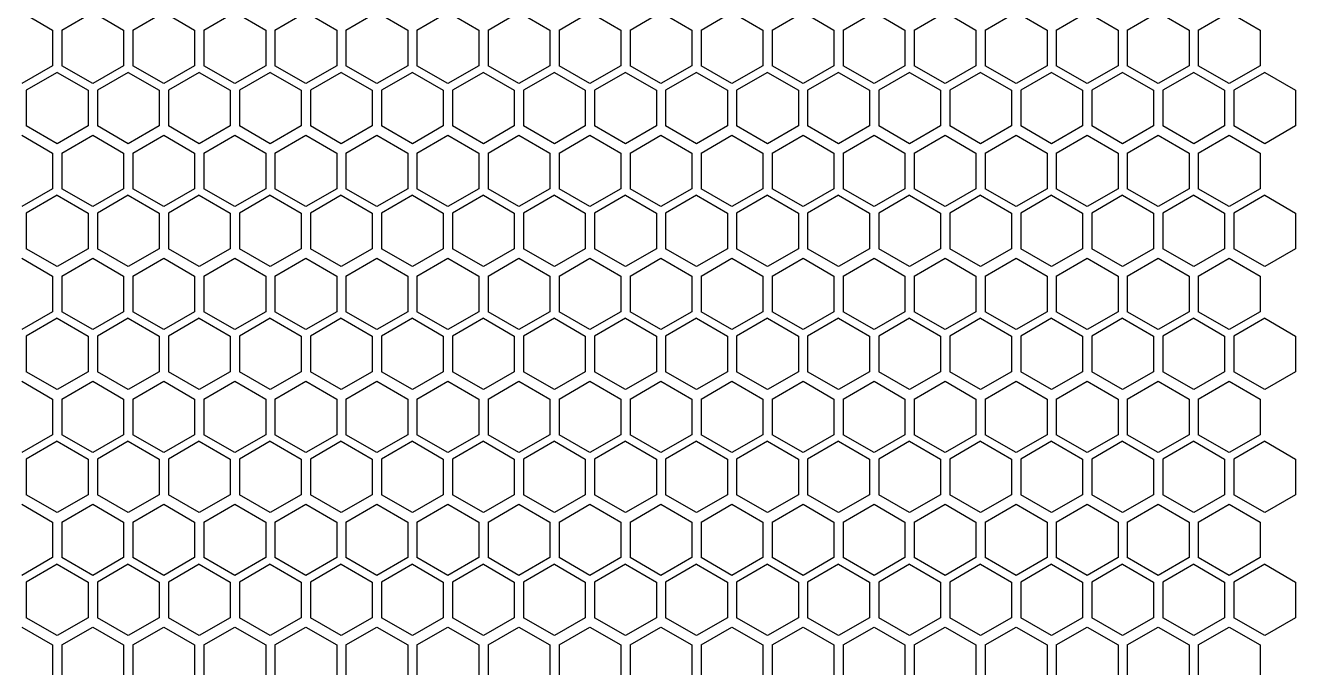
# Model space of a CAD drawing. Header units: millimetres. Extents: x 55614 to 110757, y -66981 to -47484.
# Drawn here: x 78934.7 to 79099.2, y -54762.1 to -54678.9 of the extents above; entities that cross this region are included whole.
import ezdxf

# ---------------------------------------------------------------- set-up
doc = ezdxf.new("R2010")
doc.units = ezdxf.units.MM
doc.layers.add('4215-0412-2-1_0', color=7, linetype='Continuous')
doc.layers.add('THICK', color=7, linetype='Continuous', lineweight=0)

# ---------------------------------------------------------------- blocks, each defined once
blk = doc.blocks.new('RU67I6756')
at = {"layer": '4215-0412-2-1_0', "color": 0, "linetype": 'Continuous'}
for p, q in [((25635.06, 16459.69), (25639.06, 16457.38)), ((25640.26, 16457.38), (25644.26, 16459.69)), ((25644.26, 16459.69), (25648.26, 16457.38)), ((25649.46, 16457.38), (25653.46, 16459.69)), ((25653.46, 16459.69), (25657.46, 16457.38)), ((25658.66, 16457.38), (25662.66, 16459.69)), ((25662.66, 16459.69), (25666.66, 16457.38)), ((25667.86, 16457.38), (25671.86, 16459.69)), ((25671.86, 16459.69), (25675.86, 16457.38)), ((25677.06, 16457.38), (25681.06, 16459.69)), ((25681.06, 16459.69), (25685.06, 16457.38)), ((25686.26, 16457.38), (25690.26, 16459.69)), ((25690.26, 16459.69), (25694.26, 16457.38)), ((25695.46, 16457.38), (25699.46, 16459.69)), ((25699.46, 16459.69), (25703.46, 16457.38)), ((25704.66, 16457.38), (25708.66, 16459.69)), ((25708.66, 16459.69), (25712.66, 16457.38)), ((25713.86, 16457.38), (25717.86, 16459.69)), ((25717.86, 16459.69), (25721.86, 16457.38)), ((25723.06, 16457.38), (25727.06, 16459.69)), ((25727.06, 16459.69), (25731.06, 16457.38)), ((25732.26, 16457.38), (25736.26, 16459.69)), ((25736.26, 16459.69), (25740.26, 16457.38)), ((25741.46, 16457.38), (25745.46, 16459.69)), ((25745.46, 16459.69), (25749.46, 16457.38)), ((25750.66, 16457.38), (25754.66, 16459.69)), ((25754.66, 16459.69), (25758.66, 16457.38)), ((25759.86, 16457.38), (25763.86, 16459.69)), ((25763.86, 16459.69), (25767.86, 16457.38)), ((25769.06, 16457.38), (25773.06, 16459.69)), ((25773.06, 16459.69), (25777.06, 16457.38)), ((25778.26, 16457.38), (25782.26, 16459.69)), ((25782.26, 16459.69), (25786.26, 16457.38)), ((25787.46, 16457.38), (25791.46, 16459.69)), ((25791.46, 16459.69), (25795.46, 16457.38)), ((25639.06, 16457.38), (25639.06, 16452.76)), ((25640.26, 16457.38), (25640.26, 16452.76)), ((25648.26, 16457.38), (25648.26, 16452.76)), ((25649.46, 16457.38), (25649.46, 16452.76)), ((25657.46, 16457.38), (25657.46, 16452.76)), ((25658.66, 16457.38), (25658.66, 16452.76)), ((25666.66, 16457.38), (25666.66, 16452.76)), ((25667.86, 16457.38), (25667.86, 16452.76)), ((25675.86, 16457.38), (25675.86, 16452.76)), ((25677.06, 16457.38), (25677.06, 16452.76)), ((25685.06, 16457.38), (25685.06, 16452.76)), ((25686.26, 16457.38), (25686.26, 16452.76)), ((25694.26, 16457.38), (25694.26, 16452.76)), ((25695.46, 16457.38), (25695.46, 16452.76)), ((25703.46, 16457.38), (25703.46, 16452.76)), ((25704.66, 16457.38), (25704.66, 16452.76)), ((25712.66, 16457.38), (25712.66, 16452.76)), ((25713.86, 16457.38), (25713.86, 16452.76)), ((25721.86, 16457.38), (25721.86, 16452.76)), ((25723.06, 16457.38), (25723.06, 16452.76)), ((25731.06, 16457.38), (25731.06, 16452.76)), ((25732.26, 16457.38), (25732.26, 16452.76)), ((25740.26, 16457.38), (25740.26, 16452.76)), ((25741.46, 16457.38), (25741.46, 16452.76)), ((25749.46, 16457.38), (25749.46, 16452.76)), ((25750.66, 16457.38), (25750.66, 16452.76)), ((25758.66, 16457.38), (25758.66, 16452.76)), ((25759.86, 16457.38), (25759.86, 16452.76)), ((25767.86, 16457.38), (25767.86, 16452.76)), ((25769.06, 16457.38), (25769.06, 16452.76)), ((25777.06, 16457.38), (25777.06, 16452.76)), ((25778.26, 16457.38), (25778.26, 16452.76)), ((25786.26, 16457.38), (25786.26, 16452.76)), ((25787.46, 16457.38), (25787.46, 16452.76)), ((25795.46, 16457.38), (25795.46, 16452.76)), ((25639.06, 16452.76), (25635.06, 16450.45)), ((25639.66, 16451.91), (25635.66, 16449.6)), ((25639.66, 16451.91), (25643.66, 16449.6)), ((25644.26, 16450.45), (25640.26, 16452.76)), ((25648.26, 16452.76), (25644.26, 16450.45)), ((25648.86, 16451.91), (25644.86, 16449.6)), ((25648.86, 16451.91), (25652.86, 16449.6)), ((25653.46, 16450.45), (25649.46, 16452.76)), ((25657.46, 16452.76), (25653.46, 16450.45)), ((25658.06, 16451.91), (25654.06, 16449.6)), ((25658.06, 16451.91), (25662.06, 16449.6)), ((25662.66, 16450.45), (25658.66, 16452.76)), ((25666.66, 16452.76), (25662.66, 16450.45)), ((25667.26, 16451.91), (25663.26, 16449.6)), ((25667.26, 16451.91), (25671.26, 16449.6)), ((25671.86, 16450.45), (25667.86, 16452.76)), ((25675.86, 16452.76), (25671.86, 16450.45)), ((25676.46, 16451.91), (25672.46, 16449.6)), ((25676.46, 16451.91), (25680.46, 16449.6)), ((25681.06, 16450.45), (25677.06, 16452.76)), ((25685.06, 16452.76), (25681.06, 16450.45)), ((25685.66, 16451.91), (25681.66, 16449.6)), ((25685.66, 16451.91), (25689.66, 16449.6)), ((25690.26, 16450.45), (25686.26, 16452.76)), ((25694.26, 16452.76), (25690.26, 16450.45)), ((25694.86, 16451.91), (25690.86, 16449.6)), ((25694.86, 16451.91), (25698.86, 16449.6)), ((25699.46, 16450.45), (25695.46, 16452.76)), ((25703.46, 16452.76), (25699.46, 16450.45)), ((25704.06, 16451.91), (25700.06, 16449.6)), ((25704.06, 16451.91), (25708.06, 16449.6)), ((25708.66, 16450.45), (25704.66, 16452.76)), ((25712.66, 16452.76), (25708.66, 16450.45)), ((25713.26, 16451.91), (25709.26, 16449.6)), ((25713.26, 16451.91), (25717.26, 16449.6)), ((25717.86, 16450.45), (25713.86, 16452.76)), ((25721.86, 16452.76), (25717.86, 16450.45)), ((25722.46, 16451.91), (25718.46, 16449.6)), ((25722.46, 16451.91), (25726.46, 16449.6)), ((25727.06, 16450.45), (25723.06, 16452.76)), ((25731.06, 16452.76), (25727.06, 16450.45)), ((25731.66, 16451.91), (25727.66, 16449.6)), ((25731.66, 16451.91), (25735.66, 16449.6)), ((25736.26, 16450.45), (25732.26, 16452.76)), ((25740.26, 16452.76), (25736.26, 16450.45)), ((25740.86, 16451.91), (25736.86, 16449.6)), ((25740.86, 16451.91), (25744.86, 16449.6)), ((25745.46, 16450.45), (25741.46, 16452.76)), ((25749.46, 16452.76), (25745.46, 16450.45)), ((25750.06, 16451.91), (25746.06, 16449.6)), ((25750.06, 16451.91), (25754.06, 16449.6)), ((25754.66, 16450.45), (25750.66, 16452.76)), ((25758.66, 16452.76), (25754.66, 16450.45)), ((25759.26, 16451.91), (25755.26, 16449.6)), ((25759.26, 16451.91), (25763.26, 16449.6)), ((25763.86, 16450.45), (25759.86, 16452.76)), ((25767.86, 16452.76), (25763.86, 16450.45)), ((25768.46, 16451.91), (25764.46, 16449.6)), ((25768.46, 16451.91), (25772.46, 16449.6)), ((25773.06, 16450.45), (25769.06, 16452.76)), ((25777.06, 16452.76), (25773.06, 16450.45)), ((25777.66, 16451.91), (25773.66, 16449.6)), ((25777.66, 16451.91), (25781.66, 16449.6)), ((25782.26, 16450.45), (25778.26, 16452.76)), ((25786.26, 16452.76), (25782.26, 16450.45)), ((25786.86, 16451.91), (25782.86, 16449.6)), ((25786.86, 16451.91), (25790.86, 16449.6)), ((25791.46, 16450.45), (25787.46, 16452.76)), ((25795.46, 16452.76), (25791.46, 16450.45)), ((25796.06, 16451.91), (25792.06, 16449.6)), ((25796.06, 16451.91), (25800.06, 16449.6)), ((25635.66, 16449.6), (25635.66, 16444.98)), ((25643.66, 16449.6), (25643.66, 16444.98)), ((25644.86, 16449.6), (25644.86, 16444.98)), ((25652.86, 16449.6), (25652.86, 16444.98)), ((25654.06, 16449.6), (25654.06, 16444.98)), ((25662.06, 16449.6), (25662.06, 16444.98)), ((25663.26, 16449.6), (25663.26, 16444.98)), ((25671.26, 16449.6), (25671.26, 16444.98)), ((25672.46, 16449.6), (25672.46, 16444.98)), ((25680.46, 16449.6), (25680.46, 16444.98)), ((25681.66, 16449.6), (25681.66, 16444.98)), ((25689.66, 16449.6), (25689.66, 16444.98)), ((25690.86, 16449.6), (25690.86, 16444.98)), ((25698.86, 16449.6), (25698.86, 16444.98)), ((25700.06, 16449.6), (25700.06, 16444.98)), ((25708.06, 16449.6), (25708.06, 16444.98)), ((25709.26, 16449.6), (25709.26, 16444.98)), ((25717.26, 16449.6), (25717.26, 16444.98)), ((25718.46, 16449.6), (25718.46, 16444.98)), ((25726.46, 16449.6), (25726.46, 16444.98)), ((25727.66, 16449.6), (25727.66, 16444.98)), ((25735.66, 16449.6), (25735.66, 16444.98)), ((25736.86, 16449.6), (25736.86, 16444.98)), ((25744.86, 16449.6), (25744.86, 16444.98)), ((25746.06, 16449.6), (25746.06, 16444.98)), ((25754.06, 16449.6), (25754.06, 16444.98)), ((25755.26, 16449.6), (25755.26, 16444.98)), ((25763.26, 16449.6), (25763.26, 16444.98)), ((25764.46, 16449.6), (25764.46, 16444.98)), ((25772.46, 16449.6), (25772.46, 16444.98)), ((25773.66, 16449.6), (25773.66, 16444.98)), ((25781.66, 16449.6), (25781.66, 16444.98)), ((25782.86, 16449.6), (25782.86, 16444.98)), ((25790.86, 16449.6), (25790.86, 16444.98)), ((25792.06, 16449.6), (25792.06, 16444.98)), ((25800.06, 16449.6), (25800.06, 16444.98)), ((25635.06, 16443.76), (25639.06, 16441.45)), ((25639.66, 16442.67), (25635.66, 16444.98)), ((25643.66, 16444.98), (25639.66, 16442.67)), ((25640.26, 16441.45), (25644.26, 16443.76)), ((25644.26, 16443.76), (25648.26, 16441.45)), ((25648.86, 16442.67), (25644.86, 16444.98)), ((25652.86, 16444.98), (25648.86, 16442.67)), ((25649.46, 16441.45), (25653.46, 16443.76)), ((25653.46, 16443.76), (25657.46, 16441.45)), ((25658.06, 16442.67), (25654.06, 16444.98)), ((25662.06, 16444.98), (25658.06, 16442.67)), ((25658.66, 16441.45), (25662.66, 16443.76)), ((25662.66, 16443.76), (25666.66, 16441.45)), ((25667.26, 16442.67), (25663.26, 16444.98)), ((25671.26, 16444.98), (25667.26, 16442.67)), ((25667.86, 16441.45), (25671.86, 16443.76)), ((25671.86, 16443.76), (25675.86, 16441.45)), ((25676.46, 16442.67), (25672.46, 16444.98)), ((25680.46, 16444.98), (25676.46, 16442.67)), ((25677.06, 16441.45), (25681.06, 16443.76)), ((25681.06, 16443.76), (25685.06, 16441.45)), ((25685.66, 16442.67), (25681.66, 16444.98)), ((25689.66, 16444.98), (25685.66, 16442.67)), ((25686.26, 16441.45), (25690.26, 16443.76)), ((25690.26, 16443.76), (25694.26, 16441.45)), ((25694.86, 16442.67), (25690.86, 16444.98)), ((25698.86, 16444.98), (25694.86, 16442.67)), ((25695.46, 16441.45), (25699.46, 16443.76)), ((25699.46, 16443.76), (25703.46, 16441.45)), ((25704.06, 16442.67), (25700.06, 16444.98)), ((25708.06, 16444.98), (25704.06, 16442.67)), ((25704.66, 16441.45), (25708.66, 16443.76)), ((25708.66, 16443.76), (25712.66, 16441.45)), ((25713.26, 16442.67), (25709.26, 16444.98)), ((25717.26, 16444.98), (25713.26, 16442.67)), ((25713.86, 16441.45), (25717.86, 16443.76)), ((25717.86, 16443.76), (25721.86, 16441.45)), ((25722.46, 16442.67), (25718.46, 16444.98)), ((25726.46, 16444.98), (25722.46, 16442.67)), ((25723.06, 16441.45), (25727.06, 16443.76)), ((25727.06, 16443.76), (25731.06, 16441.45)), ((25731.66, 16442.67), (25727.66, 16444.98)), ((25735.66, 16444.98), (25731.66, 16442.67)), ((25732.26, 16441.45), (25736.26, 16443.76)), ((25736.26, 16443.76), (25740.26, 16441.45)), ((25740.86, 16442.67), (25736.86, 16444.98)), ((25744.86, 16444.98), (25740.86, 16442.67)), ((25741.46, 16441.45), (25745.46, 16443.76)), ((25745.46, 16443.76), (25749.46, 16441.45)), ((25750.06, 16442.67), (25746.06, 16444.98)), ((25754.06, 16444.98), (25750.06, 16442.67)), ((25750.66, 16441.45), (25754.66, 16443.76)), ((25754.66, 16443.76), (25758.66, 16441.45)), ((25759.26, 16442.67), (25755.26, 16444.98)), ((25763.26, 16444.98), (25759.26, 16442.67)), ((25759.86, 16441.45), (25763.86, 16443.76)), ((25763.86, 16443.76), (25767.86, 16441.45)), ((25768.46, 16442.67), (25764.46, 16444.98)), ((25772.46, 16444.98), (25768.46, 16442.67)), ((25769.06, 16441.45), (25773.06, 16443.76)), ((25773.06, 16443.76), (25777.06, 16441.45)), ((25777.66, 16442.67), (25773.66, 16444.98)), ((25781.66, 16444.98), (25777.66, 16442.67)), ((25778.26, 16441.45), (25782.26, 16443.76)), ((25782.26, 16443.76), (25786.26, 16441.45)), ((25786.86, 16442.67), (25782.86, 16444.98)), ((25790.86, 16444.98), (25786.86, 16442.67)), ((25787.46, 16441.45), (25791.46, 16443.76)), ((25791.46, 16443.76), (25795.46, 16441.45)), ((25796.06, 16442.67), (25792.06, 16444.98)), ((25800.06, 16444.98), (25796.06, 16442.67)), ((25639.06, 16441.45), (25639.06, 16436.83)), ((25640.26, 16441.45), (25640.26, 16436.83)), ((25648.26, 16441.45), (25648.26, 16436.83)), ((25649.46, 16441.45), (25649.46, 16436.83)), ((25657.46, 16441.45), (25657.46, 16436.83)), ((25658.66, 16441.45), (25658.66, 16436.83)), ((25666.66, 16441.45), (25666.66, 16436.83)), ((25667.86, 16441.45), (25667.86, 16436.83)), ((25675.86, 16441.45), (25675.86, 16436.83)), ((25677.06, 16441.45), (25677.06, 16436.83)), ((25685.06, 16441.45), (25685.06, 16436.83)), ((25686.26, 16441.45), (25686.26, 16436.83)), ((25694.26, 16441.45), (25694.26, 16436.83)), ((25695.46, 16441.45), (25695.46, 16436.83)), ((25703.46, 16441.45), (25703.46, 16436.83)), ((25704.66, 16441.45), (25704.66, 16436.83)), ((25712.66, 16441.45), (25712.66, 16436.83)), ((25713.86, 16441.45), (25713.86, 16436.83)), ((25721.86, 16441.45), (25721.86, 16436.83)), ((25723.06, 16441.45), (25723.06, 16436.83)), ((25731.06, 16441.45), (25731.06, 16436.83)), ((25732.26, 16441.45), (25732.26, 16436.83)), ((25740.26, 16441.45), (25740.26, 16436.83)), ((25741.46, 16441.45), (25741.46, 16436.83)), ((25749.46, 16441.45), (25749.46, 16436.83)), ((25750.66, 16441.45), (25750.66, 16436.83)), ((25758.66, 16441.45), (25758.66, 16436.83)), ((25759.86, 16441.45), (25759.86, 16436.83)), ((25767.86, 16441.45), (25767.86, 16436.83)), ((25769.06, 16441.45), (25769.06, 16436.83)), ((25777.06, 16441.45), (25777.06, 16436.83)), ((25778.26, 16441.45), (25778.26, 16436.83)), ((25786.26, 16441.45), (25786.26, 16436.83)), ((25787.46, 16441.45), (25787.46, 16436.83)), ((25795.46, 16441.45), (25795.46, 16436.83)), ((25639.06, 16436.83), (25635.06, 16434.52)), ((25639.66, 16435.98), (25635.66, 16433.67)), ((25639.66, 16435.98), (25643.66, 16433.67)), ((25644.26, 16434.52), (25640.26, 16436.83)), ((25648.26, 16436.83), (25644.26, 16434.52)), ((25648.86, 16435.98), (25644.86, 16433.67)), ((25648.86, 16435.98), (25652.86, 16433.67)), ((25653.46, 16434.52), (25649.46, 16436.83)), ((25657.46, 16436.83), (25653.46, 16434.52)), ((25658.06, 16435.98), (25654.06, 16433.67)), ((25658.06, 16435.98), (25662.06, 16433.67)), ((25662.66, 16434.52), (25658.66, 16436.83)), ((25666.66, 16436.83), (25662.66, 16434.52)), ((25667.26, 16435.98), (25663.26, 16433.67)), ((25667.26, 16435.98), (25671.26, 16433.67)), ((25671.86, 16434.52), (25667.86, 16436.83)), ((25675.86, 16436.83), (25671.86, 16434.52)), ((25676.46, 16435.98), (25672.46, 16433.67)), ((25676.46, 16435.98), (25680.46, 16433.67)), ((25681.06, 16434.52), (25677.06, 16436.83)), ((25685.06, 16436.83), (25681.06, 16434.52)), ((25685.66, 16435.98), (25681.66, 16433.67)), ((25685.66, 16435.98), (25689.66, 16433.67)), ((25690.26, 16434.52), (25686.26, 16436.83)), ((25694.26, 16436.83), (25690.26, 16434.52)), ((25694.86, 16435.98), (25690.86, 16433.67)), ((25694.86, 16435.98), (25698.86, 16433.67)), ((25699.46, 16434.52), (25695.46, 16436.83)), ((25703.46, 16436.83), (25699.46, 16434.52)), ((25704.06, 16435.98), (25700.06, 16433.67)), ((25704.06, 16435.98), (25708.06, 16433.67)), ((25708.66, 16434.52), (25704.66, 16436.83)), ((25712.66, 16436.83), (25708.66, 16434.52)), ((25713.26, 16435.98), (25709.26, 16433.67)), ((25713.26, 16435.98), (25717.26, 16433.67)), ((25717.86, 16434.52), (25713.86, 16436.83)), ((25721.86, 16436.83), (25717.86, 16434.52)), ((25722.46, 16435.98), (25718.46, 16433.67)), ((25722.46, 16435.98), (25726.46, 16433.67)), ((25727.06, 16434.52), (25723.06, 16436.83)), ((25731.06, 16436.83), (25727.06, 16434.52)), ((25731.66, 16435.98), (25727.66, 16433.67)), ((25731.66, 16435.98), (25735.66, 16433.67)), ((25736.26, 16434.52), (25732.26, 16436.83)), ((25740.26, 16436.83), (25736.26, 16434.52)), ((25740.86, 16435.98), (25736.86, 16433.67)), ((25740.86, 16435.98), (25744.86, 16433.67)), ((25745.46, 16434.52), (25741.46, 16436.83)), ((25749.46, 16436.83), (25745.46, 16434.52)), ((25750.06, 16435.98), (25746.06, 16433.67)), ((25750.06, 16435.98), (25754.06, 16433.67)), ((25754.66, 16434.52), (25750.66, 16436.83)), ((25758.66, 16436.83), (25754.66, 16434.52)), ((25759.26, 16435.98), (25755.26, 16433.67)), ((25759.26, 16435.98), (25763.26, 16433.67)), ((25763.86, 16434.52), (25759.86, 16436.83)), ((25767.86, 16436.83), (25763.86, 16434.52)), ((25768.46, 16435.98), (25764.46, 16433.67)), ((25768.46, 16435.98), (25772.46, 16433.67)), ((25773.06, 16434.52), (25769.06, 16436.83)), ((25777.06, 16436.83), (25773.06, 16434.52)), ((25777.66, 16435.98), (25773.66, 16433.67)), ((25777.66, 16435.98), (25781.66, 16433.67)), ((25782.26, 16434.52), (25778.26, 16436.83)), ((25786.26, 16436.83), (25782.26, 16434.52)), ((25786.86, 16435.98), (25782.86, 16433.67)), ((25786.86, 16435.98), (25790.86, 16433.67)), ((25791.46, 16434.52), (25787.46, 16436.83)), ((25795.46, 16436.83), (25791.46, 16434.52)), ((25796.06, 16435.98), (25792.06, 16433.67)), ((25796.06, 16435.98), (25800.06, 16433.67)), ((25635.66, 16433.67), (25635.66, 16429.05)), ((25643.66, 16433.67), (25643.66, 16429.05)), ((25644.86, 16433.67), (25644.86, 16429.05)), ((25652.86, 16433.67), (25652.86, 16429.05)), ((25654.06, 16433.67), (25654.06, 16429.05)), ((25662.06, 16433.67), (25662.06, 16429.05)), ((25663.26, 16433.67), (25663.26, 16429.05)), ((25671.26, 16433.67), (25671.26, 16429.05)), ((25672.46, 16433.67), (25672.46, 16429.05)), ((25680.46, 16433.67), (25680.46, 16429.05)), ((25681.66, 16433.67), (25681.66, 16429.05)), ((25689.66, 16433.67), (25689.66, 16429.05)), ((25690.86, 16433.67), (25690.86, 16429.05)), ((25698.86, 16433.67), (25698.86, 16429.05)), ((25700.06, 16433.67), (25700.06, 16429.05)), ((25708.06, 16433.67), (25708.06, 16429.05)), ((25709.26, 16433.67), (25709.26, 16429.05)), ((25717.26, 16433.67), (25717.26, 16429.05)), ((25718.46, 16433.67), (25718.46, 16429.05)), ((25726.46, 16433.67), (25726.46, 16429.05)), ((25727.66, 16433.67), (25727.66, 16429.05)), ((25735.66, 16433.67), (25735.66, 16429.05)), ((25736.86, 16433.67), (25736.86, 16429.05)), ((25744.86, 16433.67), (25744.86, 16429.05)), ((25746.06, 16433.67), (25746.06, 16429.05)), ((25754.06, 16433.67), (25754.06, 16429.05)), ((25755.26, 16433.67), (25755.26, 16429.05)), ((25763.26, 16433.67), (25763.26, 16429.05)), ((25764.46, 16433.67), (25764.46, 16429.05)), ((25772.46, 16433.67), (25772.46, 16429.05)), ((25773.66, 16433.67), (25773.66, 16429.05)), ((25781.66, 16433.67), (25781.66, 16429.05)), ((25782.86, 16433.67), (25782.86, 16429.05)), ((25790.86, 16433.67), (25790.86, 16429.05)), ((25792.06, 16433.67), (25792.06, 16429.05)), ((25800.06, 16433.67), (25800.06, 16429.05)), ((25639.66, 16426.74), (25635.66, 16429.05)), ((25643.66, 16429.05), (25639.66, 16426.74)), ((25648.86, 16426.74), (25644.86, 16429.05)), ((25652.86, 16429.05), (25648.86, 16426.74)), ((25658.06, 16426.74), (25654.06, 16429.05)), ((25662.06, 16429.05), (25658.06, 16426.74)), ((25667.26, 16426.74), (25663.26, 16429.05)), ((25671.26, 16429.05), (25667.26, 16426.74)), ((25676.46, 16426.74), (25672.46, 16429.05)), ((25680.46, 16429.05), (25676.46, 16426.74)), ((25685.66, 16426.74), (25681.66, 16429.05)), ((25689.66, 16429.05), (25685.66, 16426.74)), ((25694.86, 16426.74), (25690.86, 16429.05)), ((25698.86, 16429.05), (25694.86, 16426.74)), ((25704.06, 16426.74), (25700.06, 16429.05)), ((25708.06, 16429.05), (25704.06, 16426.74)), ((25713.26, 16426.74), (25709.26, 16429.05)), ((25717.26, 16429.05), (25713.26, 16426.74)), ((25722.46, 16426.74), (25718.46, 16429.05)), ((25726.46, 16429.05), (25722.46, 16426.74)), ((25731.66, 16426.74), (25727.66, 16429.05)), ((25735.66, 16429.05), (25731.66, 16426.74)), ((25740.86, 16426.74), (25736.86, 16429.05)), ((25744.86, 16429.05), (25740.86, 16426.74)), ((25750.06, 16426.74), (25746.06, 16429.05)), ((25754.06, 16429.05), (25750.06, 16426.74)), ((25759.26, 16426.74), (25755.26, 16429.05)), ((25763.26, 16429.05), (25759.26, 16426.74)), ((25768.46, 16426.74), (25764.46, 16429.05)), ((25772.46, 16429.05), (25768.46, 16426.74)), ((25777.66, 16426.74), (25773.66, 16429.05)), ((25781.66, 16429.05), (25777.66, 16426.74)), ((25786.86, 16426.74), (25782.86, 16429.05)), ((25790.86, 16429.05), (25786.86, 16426.74)), ((25796.06, 16426.74), (25792.06, 16429.05)), ((25800.06, 16429.05), (25796.06, 16426.74)), ((25635.06, 16427.83), (25639.06, 16425.52)), ((25640.26, 16425.52), (25644.26, 16427.83)), ((25644.26, 16427.83), (25648.26, 16425.52)), ((25649.46, 16425.52), (25653.46, 16427.83)), ((25653.46, 16427.83), (25657.46, 16425.52)), ((25658.66, 16425.52), (25662.66, 16427.83)), ((25662.66, 16427.83), (25666.66, 16425.52)), ((25667.86, 16425.52), (25671.86, 16427.83)), ((25671.86, 16427.83), (25675.86, 16425.52)), ((25677.06, 16425.52), (25681.06, 16427.83)), ((25681.06, 16427.83), (25685.06, 16425.52)), ((25686.26, 16425.52), (25690.26, 16427.83)), ((25690.26, 16427.83), (25694.26, 16425.52)), ((25695.46, 16425.52), (25699.46, 16427.83)), ((25699.46, 16427.83), (25703.46, 16425.52)), ((25704.66, 16425.52), (25708.66, 16427.83)), ((25708.66, 16427.83), (25712.66, 16425.52)), ((25713.86, 16425.52), (25717.86, 16427.83)), ((25717.86, 16427.83), (25721.86, 16425.52)), ((25723.06, 16425.52), (25727.06, 16427.83)), ((25727.06, 16427.83), (25731.06, 16425.52)), ((25732.26, 16425.52), (25736.26, 16427.83)), ((25736.26, 16427.83), (25740.26, 16425.52)), ((25741.46, 16425.52), (25745.46, 16427.83)), ((25745.46, 16427.83), (25749.46, 16425.52)), ((25750.66, 16425.52), (25754.66, 16427.83)), ((25754.66, 16427.83), (25758.66, 16425.52)), ((25759.86, 16425.52), (25763.86, 16427.83)), ((25763.86, 16427.83), (25767.86, 16425.52)), ((25769.06, 16425.52), (25773.06, 16427.83)), ((25773.06, 16427.83), (25777.06, 16425.52)), ((25778.26, 16425.52), (25782.26, 16427.83)), ((25782.26, 16427.83), (25786.26, 16425.52)), ((25787.46, 16425.52), (25791.46, 16427.83)), ((25791.46, 16427.83), (25795.46, 16425.52)), ((25639.06, 16425.52), (25639.06, 16420.9)), ((25640.26, 16425.52), (25640.26, 16420.9)), ((25648.26, 16425.52), (25648.26, 16420.9)), ((25649.46, 16425.52), (25649.46, 16420.9)), ((25657.46, 16425.52), (25657.46, 16420.9)), ((25658.66, 16425.52), (25658.66, 16420.9)), ((25666.66, 16425.52), (25666.66, 16420.9)), ((25667.86, 16425.52), (25667.86, 16420.9)), ((25675.86, 16425.52), (25675.86, 16420.9)), ((25677.06, 16425.52), (25677.06, 16420.9)), ((25685.06, 16425.52), (25685.06, 16420.9)), ((25686.26, 16425.52), (25686.26, 16420.9)), ((25694.26, 16425.52), (25694.26, 16420.9)), ((25695.46, 16425.52), (25695.46, 16420.9)), ((25703.46, 16425.52), (25703.46, 16420.9)), ((25704.66, 16425.52), (25704.66, 16420.9)), ((25712.66, 16425.52), (25712.66, 16420.9)), ((25713.86, 16425.52), (25713.86, 16420.9)), ((25721.86, 16425.52), (25721.86, 16420.9)), ((25723.06, 16425.52), (25723.06, 16420.9)), ((25731.06, 16425.52), (25731.06, 16420.9)), ((25732.26, 16425.52), (25732.26, 16420.9)), ((25740.26, 16425.52), (25740.26, 16420.9)), ((25741.46, 16425.52), (25741.46, 16420.9)), ((25749.46, 16425.52), (25749.46, 16420.9)), ((25750.66, 16425.52), (25750.66, 16420.9)), ((25758.66, 16425.52), (25758.66, 16420.9)), ((25759.86, 16425.52), (25759.86, 16420.9)), ((25767.86, 16425.52), (25767.86, 16420.9)), ((25769.06, 16425.52), (25769.06, 16420.9)), ((25777.06, 16425.52), (25777.06, 16420.9)), ((25778.26, 16425.52), (25778.26, 16420.9)), ((25786.26, 16425.52), (25786.26, 16420.9)), ((25787.46, 16425.52), (25787.46, 16420.9)), ((25795.46, 16425.52), (25795.46, 16420.9)), ((25639.06, 16420.9), (25635.06, 16418.59)), ((25644.26, 16418.59), (25640.26, 16420.9)), ((25648.26, 16420.9), (25644.26, 16418.59)), ((25653.46, 16418.59), (25649.46, 16420.9)), ((25657.46, 16420.9), (25653.46, 16418.59)), ((25662.66, 16418.59), (25658.66, 16420.9)), ((25666.66, 16420.9), (25662.66, 16418.59)), ((25671.86, 16418.59), (25667.86, 16420.9)), ((25675.86, 16420.9), (25671.86, 16418.59)), ((25681.06, 16418.59), (25677.06, 16420.9)), ((25685.06, 16420.9), (25681.06, 16418.59)), ((25690.26, 16418.59), (25686.26, 16420.9)), ((25694.26, 16420.9), (25690.26, 16418.59)), ((25699.46, 16418.59), (25695.46, 16420.9)), ((25703.46, 16420.9), (25699.46, 16418.59)), ((25708.66, 16418.59), (25704.66, 16420.9)), ((25712.66, 16420.9), (25708.66, 16418.59)), ((25717.86, 16418.59), (25713.86, 16420.9)), ((25721.86, 16420.9), (25717.86, 16418.59)), ((25727.06, 16418.59), (25723.06, 16420.9)), ((25731.06, 16420.9), (25727.06, 16418.59)), ((25736.26, 16418.59), (25732.26, 16420.9)), ((25740.26, 16420.9), (25736.26, 16418.59)), ((25745.46, 16418.59), (25741.46, 16420.9)), ((25749.46, 16420.9), (25745.46, 16418.59)), ((25754.66, 16418.59), (25750.66, 16420.9)), ((25758.66, 16420.9), (25754.66, 16418.59)), ((25763.86, 16418.59), (25759.86, 16420.9)), ((25767.86, 16420.9), (25763.86, 16418.59)), ((25773.06, 16418.59), (25769.06, 16420.9)), ((25777.06, 16420.9), (25773.06, 16418.59)), ((25782.26, 16418.59), (25778.26, 16420.9)), ((25786.26, 16420.9), (25782.26, 16418.59)), ((25791.46, 16418.59), (25787.46, 16420.9)), ((25795.46, 16420.9), (25791.46, 16418.59)), ((25639.66, 16420.05), (25635.66, 16417.74)), ((25639.66, 16420.05), (25643.66, 16417.74)), ((25648.86, 16420.05), (25644.86, 16417.74)), ((25648.86, 16420.05), (25652.86, 16417.74)), ((25658.06, 16420.05), (25654.06, 16417.74)), ((25658.06, 16420.05), (25662.06, 16417.74)), ((25667.26, 16420.05), (25663.26, 16417.74)), ((25667.26, 16420.05), (25671.26, 16417.74)), ((25676.46, 16420.05), (25672.46, 16417.74)), ((25676.46, 16420.05), (25680.46, 16417.74)), ((25685.66, 16420.05), (25681.66, 16417.74)), ((25685.66, 16420.05), (25689.66, 16417.74)), ((25694.86, 16420.05), (25690.86, 16417.74)), ((25694.86, 16420.05), (25698.86, 16417.74)), ((25704.06, 16420.05), (25700.06, 16417.74)), ((25704.06, 16420.05), (25708.06, 16417.74)), ((25713.26, 16420.05), (25709.26, 16417.74)), ((25713.26, 16420.05), (25717.26, 16417.74)), ((25722.46, 16420.05), (25718.46, 16417.74)), ((25722.46, 16420.05), (25726.46, 16417.74)), ((25731.66, 16420.05), (25727.66, 16417.74)), ((25731.66, 16420.05), (25735.66, 16417.74)), ((25740.86, 16420.05), (25736.86, 16417.74)), ((25740.86, 16420.05), (25744.86, 16417.74)), ((25750.06, 16420.05), (25746.06, 16417.74)), ((25750.06, 16420.05), (25754.06, 16417.74)), ((25759.26, 16420.05), (25755.26, 16417.74)), ((25759.26, 16420.05), (25763.26, 16417.74)), ((25768.46, 16420.05), (25764.46, 16417.74)), ((25768.46, 16420.05), (25772.46, 16417.74)), ((25777.66, 16420.05), (25773.66, 16417.74)), ((25777.66, 16420.05), (25781.66, 16417.74)), ((25786.86, 16420.05), (25782.86, 16417.74)), ((25786.86, 16420.05), (25790.86, 16417.74)), ((25796.06, 16420.05), (25792.06, 16417.74)), ((25796.06, 16420.05), (25800.06, 16417.74)), ((25635.66, 16417.74), (25635.66, 16413.12)), ((25643.66, 16417.74), (25643.66, 16413.12)), ((25644.86, 16417.74), (25644.86, 16413.12)), ((25652.86, 16417.74), (25652.86, 16413.12)), ((25654.06, 16417.74), (25654.06, 16413.12)), ((25662.06, 16417.74), (25662.06, 16413.12)), ((25663.26, 16417.74), (25663.26, 16413.12)), ((25671.26, 16417.74), (25671.26, 16413.12)), ((25672.46, 16417.74), (25672.46, 16413.12)), ((25680.46, 16417.74), (25680.46, 16413.12)), ((25681.66, 16417.74), (25681.66, 16413.12)), ((25689.66, 16417.74), (25689.66, 16413.12)), ((25690.86, 16417.74), (25690.86, 16413.12)), ((25698.86, 16417.74), (25698.86, 16413.12)), ((25700.06, 16417.74), (25700.06, 16413.12)), ((25708.06, 16417.74), (25708.06, 16413.12)), ((25709.26, 16417.74), (25709.26, 16413.12)), ((25717.26, 16417.74), (25717.26, 16413.12)), ((25718.46, 16417.74), (25718.46, 16413.12)), ((25726.46, 16417.74), (25726.46, 16413.12)), ((25727.66, 16417.74), (25727.66, 16413.12)), ((25735.66, 16417.74), (25735.66, 16413.12)), ((25736.86, 16417.74), (25736.86, 16413.12)), ((25744.86, 16417.74), (25744.86, 16413.12)), ((25746.06, 16417.74), (25746.06, 16413.12)), ((25754.06, 16417.74), (25754.06, 16413.12)), ((25755.26, 16417.74), (25755.26, 16413.12)), ((25763.26, 16417.74), (25763.26, 16413.12)), ((25764.46, 16417.74), (25764.46, 16413.12)), ((25772.46, 16417.74), (25772.46, 16413.12)), ((25773.66, 16417.74), (25773.66, 16413.12)), ((25781.66, 16417.74), (25781.66, 16413.12)), ((25782.86, 16417.74), (25782.86, 16413.12)), ((25790.86, 16417.74), (25790.86, 16413.12)), ((25792.06, 16417.74), (25792.06, 16413.12)), ((25800.06, 16417.74), (25800.06, 16413.12)), ((25639.66, 16410.81), (25635.66, 16413.12)), ((25643.66, 16413.12), (25639.66, 16410.81)), ((25648.86, 16410.81), (25644.86, 16413.12)), ((25652.86, 16413.12), (25648.86, 16410.81)), ((25658.06, 16410.81), (25654.06, 16413.12)), ((25662.06, 16413.12), (25658.06, 16410.81)), ((25667.26, 16410.81), (25663.26, 16413.12)), ((25671.26, 16413.12), (25667.26, 16410.81)), ((25676.46, 16410.81), (25672.46, 16413.12)), ((25680.46, 16413.12), (25676.46, 16410.81)), ((25685.66, 16410.81), (25681.66, 16413.12)), ((25689.66, 16413.12), (25685.66, 16410.81)), ((25694.86, 16410.81), (25690.86, 16413.12)), ((25698.86, 16413.12), (25694.86, 16410.81)), ((25704.06, 16410.81), (25700.06, 16413.12)), ((25708.06, 16413.12), (25704.06, 16410.81)), ((25713.26, 16410.81), (25709.26, 16413.12)), ((25717.26, 16413.12), (25713.26, 16410.81)), ((25722.46, 16410.81), (25718.46, 16413.12)), ((25726.46, 16413.12), (25722.46, 16410.81)), ((25731.66, 16410.81), (25727.66, 16413.12)), ((25735.66, 16413.12), (25731.66, 16410.81)), ((25740.86, 16410.81), (25736.86, 16413.12)), ((25744.86, 16413.12), (25740.86, 16410.81)), ((25750.06, 16410.81), (25746.06, 16413.12)), ((25754.06, 16413.12), (25750.06, 16410.81)), ((25759.26, 16410.81), (25755.26, 16413.12)), ((25763.26, 16413.12), (25759.26, 16410.81)), ((25768.46, 16410.81), (25764.46, 16413.12)), ((25772.46, 16413.12), (25768.46, 16410.81)), ((25777.66, 16410.81), (25773.66, 16413.12)), ((25781.66, 16413.12), (25777.66, 16410.81)), ((25786.86, 16410.81), (25782.86, 16413.12)), ((25790.86, 16413.12), (25786.86, 16410.81)), ((25796.06, 16410.81), (25792.06, 16413.12)), ((25800.06, 16413.12), (25796.06, 16410.81)), ((25635.06, 16411.9), (25639.06, 16409.59)), ((25640.26, 16409.59), (25644.26, 16411.9)), ((25644.26, 16411.9), (25648.26, 16409.59)), ((25649.46, 16409.59), (25653.46, 16411.9)), ((25653.46, 16411.9), (25657.46, 16409.59)), ((25658.66, 16409.59), (25662.66, 16411.9)), ((25662.66, 16411.9), (25666.66, 16409.59)), ((25667.86, 16409.59), (25671.86, 16411.9)), ((25671.86, 16411.9), (25675.86, 16409.59)), ((25677.06, 16409.59), (25681.06, 16411.9)), ((25681.06, 16411.9), (25685.06, 16409.59)), ((25686.26, 16409.59), (25690.26, 16411.9)), ((25690.26, 16411.9), (25694.26, 16409.59)), ((25695.46, 16409.59), (25699.46, 16411.9)), ((25699.46, 16411.9), (25703.46, 16409.59)), ((25704.66, 16409.59), (25708.66, 16411.9)), ((25708.66, 16411.9), (25712.66, 16409.59)), ((25713.86, 16409.59), (25717.86, 16411.9)), ((25717.86, 16411.9), (25721.86, 16409.59)), ((25723.06, 16409.59), (25727.06, 16411.9)), ((25727.06, 16411.9), (25731.06, 16409.59)), ((25732.26, 16409.59), (25736.26, 16411.9)), ((25736.26, 16411.9), (25740.26, 16409.59)), ((25741.46, 16409.59), (25745.46, 16411.9)), ((25745.46, 16411.9), (25749.46, 16409.59)), ((25750.66, 16409.59), (25754.66, 16411.9)), ((25754.66, 16411.9), (25758.66, 16409.59)), ((25759.86, 16409.59), (25763.86, 16411.9)), ((25763.86, 16411.9), (25767.86, 16409.59)), ((25769.06, 16409.59), (25773.06, 16411.9)), ((25773.06, 16411.9), (25777.06, 16409.59)), ((25778.26, 16409.59), (25782.26, 16411.9)), ((25782.26, 16411.9), (25786.26, 16409.59)), ((25787.46, 16409.59), (25791.46, 16411.9)), ((25791.46, 16411.9), (25795.46, 16409.59)), ((25639.06, 16409.59), (25639.06, 16404.97)), ((25640.26, 16409.59), (25640.26, 16404.97)), ((25648.26, 16409.59), (25648.26, 16404.97)), ((25649.46, 16409.59), (25649.46, 16404.97)), ((25657.46, 16409.59), (25657.46, 16404.97)), ((25658.66, 16409.59), (25658.66, 16404.97)), ((25666.66, 16409.59), (25666.66, 16404.97)), ((25667.86, 16409.59), (25667.86, 16404.97)), ((25675.86, 16409.59), (25675.86, 16404.97)), ((25677.06, 16409.59), (25677.06, 16404.97)), ((25685.06, 16409.59), (25685.06, 16404.97)), ((25686.26, 16409.59), (25686.26, 16404.97)), ((25694.26, 16409.59), (25694.26, 16404.97)), ((25695.46, 16409.59), (25695.46, 16404.97)), ((25703.46, 16409.59), (25703.46, 16404.97)), ((25704.66, 16409.59), (25704.66, 16404.97)), ((25712.66, 16409.59), (25712.66, 16404.97)), ((25713.86, 16409.59), (25713.86, 16404.97)), ((25721.86, 16409.59), (25721.86, 16404.97)), ((25723.06, 16409.59), (25723.06, 16404.97)), ((25731.06, 16409.59), (25731.06, 16404.97)), ((25732.26, 16409.59), (25732.26, 16404.97)), ((25740.26, 16409.59), (25740.26, 16404.97)), ((25741.46, 16409.59), (25741.46, 16404.97)), ((25749.46, 16409.59), (25749.46, 16404.97)), ((25750.66, 16409.59), (25750.66, 16404.97)), ((25758.66, 16409.59), (25758.66, 16404.97)), ((25759.86, 16409.59), (25759.86, 16404.97)), ((25767.86, 16409.59), (25767.86, 16404.97)), ((25769.06, 16409.59), (25769.06, 16404.97)), ((25777.06, 16409.59), (25777.06, 16404.97)), ((25778.26, 16409.59), (25778.26, 16404.97)), ((25786.26, 16409.59), (25786.26, 16404.97)), ((25787.46, 16409.59), (25787.46, 16404.97)), ((25795.46, 16409.59), (25795.46, 16404.97)), ((25639.06, 16404.97), (25635.06, 16402.66)), ((25639.66, 16404.12), (25635.66, 16401.81)), ((25639.66, 16404.12), (25643.66, 16401.81)), ((25644.26, 16402.66), (25640.26, 16404.97)), ((25648.26, 16404.97), (25644.26, 16402.66)), ((25648.86, 16404.12), (25644.86, 16401.81)), ((25648.86, 16404.12), (25652.86, 16401.81)), ((25653.46, 16402.66), (25649.46, 16404.97)), ((25657.46, 16404.97), (25653.46, 16402.66)), ((25658.06, 16404.12), (25654.06, 16401.81)), ((25658.06, 16404.12), (25662.06, 16401.81)), ((25662.66, 16402.66), (25658.66, 16404.97)), ((25666.66, 16404.97), (25662.66, 16402.66)), ((25667.26, 16404.12), (25663.26, 16401.81)), ((25667.26, 16404.12), (25671.26, 16401.81)), ((25671.86, 16402.66), (25667.86, 16404.97)), ((25675.86, 16404.97), (25671.86, 16402.66)), ((25676.46, 16404.12), (25672.46, 16401.81)), ((25676.46, 16404.12), (25680.46, 16401.81)), ((25681.06, 16402.66), (25677.06, 16404.97)), ((25685.06, 16404.97), (25681.06, 16402.66)), ((25685.66, 16404.12), (25681.66, 16401.81)), ((25685.66, 16404.12), (25689.66, 16401.81)), ((25690.26, 16402.66), (25686.26, 16404.97)), ((25694.26, 16404.97), (25690.26, 16402.66)), ((25694.86, 16404.12), (25690.86, 16401.81)), ((25694.86, 16404.12), (25698.86, 16401.81)), ((25699.46, 16402.66), (25695.46, 16404.97)), ((25703.46, 16404.97), (25699.46, 16402.66)), ((25704.06, 16404.12), (25700.06, 16401.81)), ((25704.06, 16404.12), (25708.06, 16401.81)), ((25708.66, 16402.66), (25704.66, 16404.97)), ((25712.66, 16404.97), (25708.66, 16402.66)), ((25713.26, 16404.12), (25709.26, 16401.81)), ((25713.26, 16404.12), (25717.26, 16401.81)), ((25717.86, 16402.66), (25713.86, 16404.97)), ((25721.86, 16404.97), (25717.86, 16402.66)), ((25722.46, 16404.12), (25718.46, 16401.81)), ((25722.46, 16404.12), (25726.46, 16401.81)), ((25727.06, 16402.66), (25723.06, 16404.97)), ((25731.06, 16404.97), (25727.06, 16402.66)), ((25731.66, 16404.12), (25727.66, 16401.81)), ((25731.66, 16404.12), (25735.66, 16401.81)), ((25736.26, 16402.66), (25732.26, 16404.97)), ((25740.26, 16404.97), (25736.26, 16402.66)), ((25740.86, 16404.12), (25736.86, 16401.81)), ((25740.86, 16404.12), (25744.86, 16401.81)), ((25745.46, 16402.66), (25741.46, 16404.97)), ((25749.46, 16404.97), (25745.46, 16402.66)), ((25750.06, 16404.12), (25746.06, 16401.81)), ((25750.06, 16404.12), (25754.06, 16401.81)), ((25754.66, 16402.66), (25750.66, 16404.97)), ((25758.66, 16404.97), (25754.66, 16402.66)), ((25759.26, 16404.12), (25755.26, 16401.81)), ((25759.26, 16404.12), (25763.26, 16401.81)), ((25763.86, 16402.66), (25759.86, 16404.97)), ((25767.86, 16404.97), (25763.86, 16402.66)), ((25768.46, 16404.12), (25764.46, 16401.81)), ((25768.46, 16404.12), (25772.46, 16401.81)), ((25773.06, 16402.66), (25769.06, 16404.97)), ((25777.06, 16404.97), (25773.06, 16402.66)), ((25777.66, 16404.12), (25773.66, 16401.81)), ((25777.66, 16404.12), (25781.66, 16401.81)), ((25782.26, 16402.66), (25778.26, 16404.97)), ((25786.26, 16404.97), (25782.26, 16402.66)), ((25786.86, 16404.12), (25782.86, 16401.81)), ((25786.86, 16404.12), (25790.86, 16401.81)), ((25791.46, 16402.66), (25787.46, 16404.97)), ((25795.46, 16404.97), (25791.46, 16402.66)), ((25796.06, 16404.12), (25792.06, 16401.81)), ((25796.06, 16404.12), (25800.06, 16401.81)), ((25635.66, 16401.81), (25635.66, 16397.19)), ((25643.66, 16401.81), (25643.66, 16397.19)), ((25644.86, 16401.81), (25644.86, 16397.19)), ((25652.86, 16401.81), (25652.86, 16397.19)), ((25654.06, 16401.81), (25654.06, 16397.19)), ((25662.06, 16401.81), (25662.06, 16397.19)), ((25663.26, 16401.81), (25663.26, 16397.19)), ((25671.26, 16401.81), (25671.26, 16397.19)), ((25672.46, 16401.81), (25672.46, 16397.19)), ((25680.46, 16401.81), (25680.46, 16397.19)), ((25681.66, 16401.81), (25681.66, 16397.19)), ((25689.66, 16401.81), (25689.66, 16397.19)), ((25690.86, 16401.81), (25690.86, 16397.19)), ((25698.86, 16401.81), (25698.86, 16397.19)), ((25700.06, 16401.81), (25700.06, 16397.19)), ((25708.06, 16401.81), (25708.06, 16397.19)), ((25709.26, 16401.81), (25709.26, 16397.19)), ((25717.26, 16401.81), (25717.26, 16397.19)), ((25718.46, 16401.81), (25718.46, 16397.19)), ((25726.46, 16401.81), (25726.46, 16397.19)), ((25727.66, 16401.81), (25727.66, 16397.19)), ((25735.66, 16401.81), (25735.66, 16397.19)), ((25736.86, 16401.81), (25736.86, 16397.19)), ((25744.86, 16401.81), (25744.86, 16397.19)), ((25746.06, 16401.81), (25746.06, 16397.19)), ((25754.06, 16401.81), (25754.06, 16397.19)), ((25755.26, 16401.81), (25755.26, 16397.19)), ((25763.26, 16401.81), (25763.26, 16397.19)), ((25764.46, 16401.81), (25764.46, 16397.19)), ((25772.46, 16401.81), (25772.46, 16397.19)), ((25773.66, 16401.81), (25773.66, 16397.19)), ((25781.66, 16401.81), (25781.66, 16397.19)), ((25782.86, 16401.81), (25782.86, 16397.19)), ((25790.86, 16401.81), (25790.86, 16397.19)), ((25792.06, 16401.81), (25792.06, 16397.19)), ((25800.06, 16401.81), (25800.06, 16397.19)), ((25635.06, 16395.97), (25639.06, 16393.66)), ((25639.66, 16394.88), (25635.66, 16397.19)), ((25643.66, 16397.19), (25639.66, 16394.88)), ((25640.26, 16393.66), (25644.26, 16395.97)), ((25644.26, 16395.97), (25648.26, 16393.66)), ((25648.86, 16394.88), (25644.86, 16397.19)), ((25652.86, 16397.19), (25648.86, 16394.88)), ((25649.46, 16393.66), (25653.46, 16395.97)), ((25653.46, 16395.97), (25657.46, 16393.66)), ((25658.06, 16394.88), (25654.06, 16397.19)), ((25662.06, 16397.19), (25658.06, 16394.88)), ((25658.66, 16393.66), (25662.66, 16395.97)), ((25662.66, 16395.97), (25666.66, 16393.66)), ((25667.26, 16394.88), (25663.26, 16397.19)), ((25671.26, 16397.19), (25667.26, 16394.88)), ((25667.86, 16393.66), (25671.86, 16395.97)), ((25671.86, 16395.97), (25675.86, 16393.66)), ((25676.46, 16394.88), (25672.46, 16397.19)), ((25680.46, 16397.19), (25676.46, 16394.88)), ((25677.06, 16393.66), (25681.06, 16395.97)), ((25681.06, 16395.97), (25685.06, 16393.66)), ((25685.66, 16394.88), (25681.66, 16397.19)), ((25689.66, 16397.19), (25685.66, 16394.88)), ((25686.26, 16393.66), (25690.26, 16395.97)), ((25690.26, 16395.97), (25694.26, 16393.66)), ((25694.86, 16394.88), (25690.86, 16397.19)), ((25698.86, 16397.19), (25694.86, 16394.88)), ((25695.46, 16393.66), (25699.46, 16395.97)), ((25699.46, 16395.97), (25703.46, 16393.66)), ((25704.06, 16394.88), (25700.06, 16397.19)), ((25708.06, 16397.19), (25704.06, 16394.88)), ((25704.66, 16393.66), (25708.66, 16395.97)), ((25708.66, 16395.97), (25712.66, 16393.66)), ((25713.26, 16394.88), (25709.26, 16397.19)), ((25717.26, 16397.19), (25713.26, 16394.88)), ((25713.86, 16393.66), (25717.86, 16395.97)), ((25717.86, 16395.97), (25721.86, 16393.66)), ((25722.46, 16394.88), (25718.46, 16397.19)), ((25726.46, 16397.19), (25722.46, 16394.88)), ((25723.06, 16393.66), (25727.06, 16395.97)), ((25727.06, 16395.97), (25731.06, 16393.66)), ((25731.66, 16394.88), (25727.66, 16397.19)), ((25735.66, 16397.19), (25731.66, 16394.88)), ((25732.26, 16393.66), (25736.26, 16395.97)), ((25736.26, 16395.97), (25740.26, 16393.66)), ((25740.86, 16394.88), (25736.86, 16397.19)), ((25744.86, 16397.19), (25740.86, 16394.88)), ((25741.46, 16393.66), (25745.46, 16395.97)), ((25745.46, 16395.97), (25749.46, 16393.66)), ((25750.06, 16394.88), (25746.06, 16397.19)), ((25754.06, 16397.19), (25750.06, 16394.88)), ((25750.66, 16393.66), (25754.66, 16395.97)), ((25754.66, 16395.97), (25758.66, 16393.66)), ((25759.26, 16394.88), (25755.26, 16397.19)), ((25763.26, 16397.19), (25759.26, 16394.88)), ((25759.86, 16393.66), (25763.86, 16395.97)), ((25763.86, 16395.97), (25767.86, 16393.66)), ((25768.46, 16394.88), (25764.46, 16397.19)), ((25772.46, 16397.19), (25768.46, 16394.88)), ((25769.06, 16393.66), (25773.06, 16395.97)), ((25773.06, 16395.97), (25777.06, 16393.66)), ((25777.66, 16394.88), (25773.66, 16397.19)), ((25781.66, 16397.19), (25777.66, 16394.88)), ((25778.26, 16393.66), (25782.26, 16395.97)), ((25782.26, 16395.97), (25786.26, 16393.66)), ((25786.86, 16394.88), (25782.86, 16397.19)), ((25790.86, 16397.19), (25786.86, 16394.88)), ((25787.46, 16393.66), (25791.46, 16395.97)), ((25791.46, 16395.97), (25795.46, 16393.66)), ((25796.06, 16394.88), (25792.06, 16397.19)), ((25800.06, 16397.19), (25796.06, 16394.88)), ((25639.06, 16393.66), (25639.06, 16389.04)), ((25640.26, 16393.66), (25640.26, 16389.04)), ((25648.26, 16393.66), (25648.26, 16389.04)), ((25649.46, 16393.66), (25649.46, 16389.04)), ((25657.46, 16393.66), (25657.46, 16389.04)), ((25658.66, 16393.66), (25658.66, 16389.04)), ((25666.66, 16393.66), (25666.66, 16389.04)), ((25667.86, 16393.66), (25667.86, 16389.04)), ((25675.86, 16393.66), (25675.86, 16389.04)), ((25677.06, 16393.66), (25677.06, 16389.04)), ((25685.06, 16393.66), (25685.06, 16389.04)), ((25686.26, 16393.66), (25686.26, 16389.04)), ((25694.26, 16393.66), (25694.26, 16389.04)), ((25695.46, 16393.66), (25695.46, 16389.04)), ((25703.46, 16393.66), (25703.46, 16389.04)), ((25704.66, 16393.66), (25704.66, 16389.04)), ((25712.66, 16393.66), (25712.66, 16389.04)), ((25713.86, 16393.66), (25713.86, 16389.04)), ((25721.86, 16393.66), (25721.86, 16389.04)), ((25723.06, 16393.66), (25723.06, 16389.04)), ((25731.06, 16393.66), (25731.06, 16389.04)), ((25732.26, 16393.66), (25732.26, 16389.04)), ((25740.26, 16393.66), (25740.26, 16389.04)), ((25741.46, 16393.66), (25741.46, 16389.04)), ((25749.46, 16393.66), (25749.46, 16389.04)), ((25750.66, 16393.66), (25750.66, 16389.04)), ((25758.66, 16393.66), (25758.66, 16389.04)), ((25759.86, 16393.66), (25759.86, 16389.04)), ((25767.86, 16393.66), (25767.86, 16389.04)), ((25769.06, 16393.66), (25769.06, 16389.04)), ((25777.06, 16393.66), (25777.06, 16389.04)), ((25778.26, 16393.66), (25778.26, 16389.04)), ((25786.26, 16393.66), (25786.26, 16389.04)), ((25787.46, 16393.66), (25787.46, 16389.04)), ((25795.46, 16393.66), (25795.46, 16389.04)), ((25639.06, 16389.04), (25635.06, 16386.73)), ((25639.66, 16388.19), (25635.66, 16385.88)), ((25639.66, 16388.19), (25643.66, 16385.88)), ((25644.26, 16386.73), (25640.26, 16389.04)), ((25648.26, 16389.04), (25644.26, 16386.73)), ((25648.86, 16388.19), (25644.86, 16385.88)), ((25648.86, 16388.19), (25652.86, 16385.88)), ((25653.46, 16386.73), (25649.46, 16389.04)), ((25657.46, 16389.04), (25653.46, 16386.73)), ((25658.06, 16388.19), (25654.06, 16385.88)), ((25658.06, 16388.19), (25662.06, 16385.88)), ((25662.66, 16386.73), (25658.66, 16389.04)), ((25666.66, 16389.04), (25662.66, 16386.73)), ((25667.26, 16388.19), (25663.26, 16385.88)), ((25667.26, 16388.19), (25671.26, 16385.88)), ((25671.86, 16386.73), (25667.86, 16389.04)), ((25675.86, 16389.04), (25671.86, 16386.73)), ((25676.46, 16388.19), (25672.46, 16385.88)), ((25676.46, 16388.19), (25680.46, 16385.88)), ((25681.06, 16386.73), (25677.06, 16389.04)), ((25685.06, 16389.04), (25681.06, 16386.73)), ((25685.66, 16388.19), (25681.66, 16385.88)), ((25685.66, 16388.19), (25689.66, 16385.88)), ((25690.26, 16386.73), (25686.26, 16389.04)), ((25694.26, 16389.04), (25690.26, 16386.73)), ((25694.86, 16388.19), (25690.86, 16385.88)), ((25694.86, 16388.19), (25698.86, 16385.88)), ((25699.46, 16386.73), (25695.46, 16389.04)), ((25703.46, 16389.04), (25699.46, 16386.73)), ((25704.06, 16388.19), (25700.06, 16385.88)), ((25704.06, 16388.19), (25708.06, 16385.88)), ((25708.66, 16386.73), (25704.66, 16389.04)), ((25712.66, 16389.04), (25708.66, 16386.73)), ((25713.26, 16388.19), (25709.26, 16385.88)), ((25713.26, 16388.19), (25717.26, 16385.88)), ((25717.86, 16386.73), (25713.86, 16389.04)), ((25721.86, 16389.04), (25717.86, 16386.73)), ((25722.46, 16388.19), (25718.46, 16385.88)), ((25722.46, 16388.19), (25726.46, 16385.88)), ((25727.06, 16386.73), (25723.06, 16389.04)), ((25731.06, 16389.04), (25727.06, 16386.73)), ((25731.66, 16388.19), (25727.66, 16385.88)), ((25731.66, 16388.19), (25735.66, 16385.88)), ((25736.26, 16386.73), (25732.26, 16389.04)), ((25740.26, 16389.04), (25736.26, 16386.73)), ((25740.86, 16388.19), (25736.86, 16385.88)), ((25740.86, 16388.19), (25744.86, 16385.88)), ((25745.46, 16386.73), (25741.46, 16389.04)), ((25749.46, 16389.04), (25745.46, 16386.73)), ((25750.06, 16388.19), (25746.06, 16385.88)), ((25750.06, 16388.19), (25754.06, 16385.88)), ((25754.66, 16386.73), (25750.66, 16389.04)), ((25758.66, 16389.04), (25754.66, 16386.73)), ((25759.26, 16388.19), (25755.26, 16385.88)), ((25759.26, 16388.19), (25763.26, 16385.88)), ((25763.86, 16386.73), (25759.86, 16389.04)), ((25767.86, 16389.04), (25763.86, 16386.73)), ((25768.46, 16388.19), (25764.46, 16385.88)), ((25768.46, 16388.19), (25772.46, 16385.88)), ((25773.06, 16386.73), (25769.06, 16389.04)), ((25777.06, 16389.04), (25773.06, 16386.73)), ((25777.66, 16388.19), (25773.66, 16385.88)), ((25777.66, 16388.19), (25781.66, 16385.88)), ((25782.26, 16386.73), (25778.26, 16389.04)), ((25786.26, 16389.04), (25782.26, 16386.73)), ((25786.86, 16388.19), (25782.86, 16385.88)), ((25786.86, 16388.19), (25790.86, 16385.88)), ((25791.46, 16386.73), (25787.46, 16389.04)), ((25795.46, 16389.04), (25791.46, 16386.73)), ((25796.06, 16388.19), (25792.06, 16385.88)), ((25796.06, 16388.19), (25800.06, 16385.88)), ((25635.66, 16385.88), (25635.66, 16381.26)), ((25643.66, 16385.88), (25643.66, 16381.26)), ((25644.86, 16385.88), (25644.86, 16381.26)), ((25652.86, 16385.88), (25652.86, 16381.26)), ((25654.06, 16385.88), (25654.06, 16381.26)), ((25662.06, 16385.88), (25662.06, 16381.26)), ((25663.26, 16385.88), (25663.26, 16381.26)), ((25671.26, 16385.88), (25671.26, 16381.26)), ((25672.46, 16385.88), (25672.46, 16381.26)), ((25680.46, 16385.88), (25680.46, 16381.26)), ((25681.66, 16385.88), (25681.66, 16381.26)), ((25689.66, 16385.88), (25689.66, 16381.26)), ((25690.86, 16385.88), (25690.86, 16381.26)), ((25698.86, 16385.88), (25698.86, 16381.26)), ((25700.06, 16385.88), (25700.06, 16381.26)), ((25708.06, 16385.88), (25708.06, 16381.26)), ((25709.26, 16385.88), (25709.26, 16381.26)), ((25717.26, 16385.88), (25717.26, 16381.26)), ((25718.46, 16385.88), (25718.46, 16381.26)), ((25726.46, 16385.88), (25726.46, 16381.26)), ((25727.66, 16385.88), (25727.66, 16381.26)), ((25735.66, 16385.88), (25735.66, 16381.26)), ((25736.86, 16385.88), (25736.86, 16381.26)), ((25744.86, 16385.88), (25744.86, 16381.26)), ((25746.06, 16385.88), (25746.06, 16381.26)), ((25754.06, 16385.88), (25754.06, 16381.26)), ((25755.26, 16385.88), (25755.26, 16381.26)), ((25763.26, 16385.88), (25763.26, 16381.26)), ((25764.46, 16385.88), (25764.46, 16381.26)), ((25772.46, 16385.88), (25772.46, 16381.26)), ((25773.66, 16385.88), (25773.66, 16381.26)), ((25781.66, 16385.88), (25781.66, 16381.26)), ((25782.86, 16385.88), (25782.86, 16381.26)), ((25790.86, 16385.88), (25790.86, 16381.26)), ((25792.06, 16385.88), (25792.06, 16381.26)), ((25800.06, 16385.88), (25800.06, 16381.26)), ((25639.66, 16378.95), (25635.66, 16381.26)), ((25643.66, 16381.26), (25639.66, 16378.95)), ((25648.86, 16378.95), (25644.86, 16381.26)), ((25652.86, 16381.26), (25648.86, 16378.95)), ((25658.06, 16378.95), (25654.06, 16381.26)), ((25662.06, 16381.26), (25658.06, 16378.95)), ((25667.26, 16378.95), (25663.26, 16381.26)), ((25671.26, 16381.26), (25667.26, 16378.95)), ((25676.46, 16378.95), (25672.46, 16381.26)), ((25680.46, 16381.26), (25676.46, 16378.95)), ((25685.66, 16378.95), (25681.66, 16381.26)), ((25689.66, 16381.26), (25685.66, 16378.95)), ((25694.86, 16378.95), (25690.86, 16381.26)), ((25698.86, 16381.26), (25694.86, 16378.95)), ((25704.06, 16378.95), (25700.06, 16381.26)), ((25708.06, 16381.26), (25704.06, 16378.95)), ((25713.26, 16378.95), (25709.26, 16381.26)), ((25717.26, 16381.26), (25713.26, 16378.95)), ((25722.46, 16378.95), (25718.46, 16381.26)), ((25726.46, 16381.26), (25722.46, 16378.95)), ((25731.66, 16378.95), (25727.66, 16381.26)), ((25735.66, 16381.26), (25731.66, 16378.95)), ((25740.86, 16378.95), (25736.86, 16381.26)), ((25744.86, 16381.26), (25740.86, 16378.95)), ((25750.06, 16378.95), (25746.06, 16381.26)), ((25754.06, 16381.26), (25750.06, 16378.95)), ((25759.26, 16378.95), (25755.26, 16381.26)), ((25763.26, 16381.26), (25759.26, 16378.95)), ((25768.46, 16378.95), (25764.46, 16381.26)), ((25772.46, 16381.26), (25768.46, 16378.95)), ((25777.66, 16378.95), (25773.66, 16381.26)), ((25781.66, 16381.26), (25777.66, 16378.95)), ((25786.86, 16378.95), (25782.86, 16381.26)), ((25790.86, 16381.26), (25786.86, 16378.95)), ((25796.06, 16378.95), (25792.06, 16381.26)), ((25800.06, 16381.26), (25796.06, 16378.95)), ((25635.06, 16380.04), (25639.06, 16377.73)), ((25640.26, 16377.73), (25644.26, 16380.04)), ((25644.26, 16380.04), (25648.26, 16377.73)), ((25649.46, 16377.73), (25653.46, 16380.04)), ((25653.46, 16380.04), (25657.46, 16377.73)), ((25658.66, 16377.73), (25662.66, 16380.04)), ((25662.66, 16380.04), (25666.66, 16377.73)), ((25667.86, 16377.73), (25671.86, 16380.04)), ((25671.86, 16380.04), (25675.86, 16377.73)), ((25677.06, 16377.73), (25681.06, 16380.04)), ((25681.06, 16380.04), (25685.06, 16377.73)), ((25686.26, 16377.73), (25690.26, 16380.04)), ((25690.26, 16380.04), (25694.26, 16377.73)), ((25695.46, 16377.73), (25699.46, 16380.04)), ((25699.46, 16380.04), (25703.46, 16377.73)), ((25704.66, 16377.73), (25708.66, 16380.04)), ((25708.66, 16380.04), (25712.66, 16377.73)), ((25713.86, 16377.73), (25717.86, 16380.04)), ((25717.86, 16380.04), (25721.86, 16377.73)), ((25723.06, 16377.73), (25727.06, 16380.04)), ((25727.06, 16380.04), (25731.06, 16377.73)), ((25732.26, 16377.73), (25736.26, 16380.04)), ((25736.26, 16380.04), (25740.26, 16377.73)), ((25741.46, 16377.73), (25745.46, 16380.04)), ((25745.46, 16380.04), (25749.46, 16377.73)), ((25750.66, 16377.73), (25754.66, 16380.04)), ((25754.66, 16380.04), (25758.66, 16377.73)), ((25759.86, 16377.73), (25763.86, 16380.04)), ((25763.86, 16380.04), (25767.86, 16377.73)), ((25769.06, 16377.73), (25773.06, 16380.04)), ((25773.06, 16380.04), (25777.06, 16377.73)), ((25778.26, 16377.73), (25782.26, 16380.04)), ((25782.26, 16380.04), (25786.26, 16377.73)), ((25787.46, 16377.73), (25791.46, 16380.04)), ((25791.46, 16380.04), (25795.46, 16377.73)), ((25639.06, 16377.73), (25639.06, 16373.11)), ((25640.26, 16377.73), (25640.26, 16373.11)), ((25648.26, 16377.73), (25648.26, 16373.11)), ((25649.46, 16377.73), (25649.46, 16373.11)), ((25657.46, 16377.73), (25657.46, 16373.11)), ((25658.66, 16377.73), (25658.66, 16373.11)), ((25666.66, 16377.73), (25666.66, 16373.11)), ((25667.86, 16377.73), (25667.86, 16373.11)), ((25675.86, 16377.73), (25675.86, 16373.11)), ((25677.06, 16377.73), (25677.06, 16373.11)), ((25685.06, 16377.73), (25685.06, 16373.11)), ((25686.26, 16377.73), (25686.26, 16373.11)), ((25694.26, 16377.73), (25694.26, 16373.11)), ((25695.46, 16377.73), (25695.46, 16373.11)), ((25703.46, 16377.73), (25703.46, 16373.11)), ((25704.66, 16377.73), (25704.66, 16373.11)), ((25712.66, 16377.73), (25712.66, 16373.11)), ((25713.86, 16377.73), (25713.86, 16373.11)), ((25721.86, 16377.73), (25721.86, 16373.11)), ((25723.06, 16377.73), (25723.06, 16373.11)), ((25731.06, 16377.73), (25731.06, 16373.11)), ((25732.26, 16377.73), (25732.26, 16373.11)), ((25740.26, 16377.73), (25740.26, 16373.11)), ((25741.46, 16377.73), (25741.46, 16373.11)), ((25749.46, 16377.73), (25749.46, 16373.11)), ((25750.66, 16377.73), (25750.66, 16373.11)), ((25758.66, 16377.73), (25758.66, 16373.11)), ((25759.86, 16377.73), (25759.86, 16373.11)), ((25767.86, 16377.73), (25767.86, 16373.11)), ((25769.06, 16377.73), (25769.06, 16373.11)), ((25777.06, 16377.73), (25777.06, 16373.11)), ((25778.26, 16377.73), (25778.26, 16373.11)), ((25786.26, 16377.73), (25786.26, 16373.11)), ((25787.46, 16377.73), (25787.46, 16373.11)), ((25795.46, 16377.73), (25795.46, 16373.11))]:
    blk.add_line(p, q, dxfattribs=at)

msp = doc.modelspace()

# ---------------------------------------------------------------- block references
at = {"layer": 'THICK', "lineweight": -3}
msp.add_blockref('RU67I6756', (53299.141, -71136.859), dxfattribs=at)

doc.saveas('drawing.dxf')
